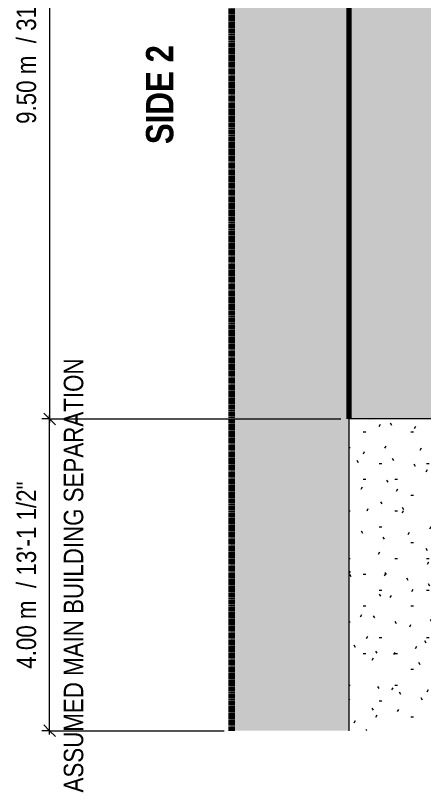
# Model space of a CAD drawing. Header units: millimetres. Extents: x -4868 to 25914, y -4791 to 14033.
# Drawn here: x 11261 to 16499, y -4221 to 5747 of the extents above; entities that cross this region are included whole.
import ezdxf

# ---------------------------------------------------------------- set-up
doc = ezdxf.new("R2010")
doc.units = ezdxf.units.MM
doc.linetypes.add('CMHC_Center - Large', pattern=[18, 9, -3, 3, -3])
for name, color, linetype, lineweight in [('A-ANNO-DIMS', 7, 'Continuous', 9), ('A-ANNO-DIMS-100', 7, 'Continuous', 9), ('A-DETL-GENF', 7, 'Continuous', 18), ('G-ANNO-TEXT', 7, 'Continuous', 9)]:
    doc.layers.add(name, color=color, linetype=linetype, lineweight=lineweight)
doc.layers.add('A-DETL', color=7, linetype='Continuous', lineweight=18, true_color=0x00a600)
doc.styles.add('Arial Narrow_3', font='ARIALN.TTF', dxfattribs={"height": 250})
doc.styles.add('Arial Narrow_B_2', font='ARIALNB.TTF', dxfattribs={"height": 350})
doc.dimstyles.new('CMHC_Site', dxfattribs={"dimscale": 304.8, "dimtxt": 255.857743, "dimasz": 0.492126, "dimexe": 0.328084, "dimexo": 0.328084, "dimgap": 0.328084, "dimtad": 1, "dimlfac": 0.001, "dimrnd": 0.01, "dimzin": 0, "dimdsep": 46, "dimtxsty": 'Arial Narrow_3', "dimblk1": 'OBLIQUE', "dimblk2": 'OBLIQUE', "dimsah": 1, "dimcen": 0.09, "dimdle": 0.164042, "dimazin": 0, "dimtfac": 1, "dimtdec": 4, "dimtix": 1, "dimtmove": 0, "dimatfit": 3, "dimfxl": 1, "dimtvp": 1, "dimtolj": 1, "dimtzin": 0, "dimarcsym": 2})
doc.dimstyles.new('CMHC_Site__Black_', dxfattribs={"dimscale": 304.8, "dimtxt": 255.857743, "dimasz": 0.492126, "dimexe": 0.328084, "dimexo": 0.328084, "dimgap": 0.328084, "dimtad": 1, "dimlfac": 0.001, "dimrnd": 0.01, "dimzin": 0, "dimdsep": 46, "dimtxsty": 'Arial Narrow_3', "dimblk1": 'OBLIQUE', "dimblk2": 'OBLIQUE', "dimsah": 1, "dimcen": 0.09, "dimdle": 0.164042, "dimazin": 0, "dimtfac": 1, "dimtdec": 4, "dimtix": 1, "dimtmove": 0, "dimatfit": 3, "dimfxl": 1, "dimtvp": 1, "dimtolj": 1, "dimtzin": 0, "dimarcsym": 2})

# ---------------------------------------------------------------- blocks, each defined once
blk = doc.blocks.new('DIMBLOCK5-ADU-1 - SITE PLAN')
at = {"layer": 'A-ANNO-DIMS-100', "color": 1, "true_color": 0xff0000, "transparency": 16777216}
for p, q in [((11697.8, 570.9), (11622.8, 645.9)), ((11697.8, -3479.1), (11697.8, 620.9)), ((11697.8, 570.9), (11597.8, 570.9)), ((11697.8, 570.9), (11772.8, 495.9)), ((11697.8, 570.9), (15439.6, 570.9)), ((11697.8, -3429.1), (11622.8, -3354.1)), ((11697.8, -3429.1), (11597.8, -3429.1)), ((11697.8, -3429.1), (11772.8, -3504.1)), ((11697.8, -3429.1), (13939.6, -3429.1))]:
    blk.add_line(p, q, dxfattribs=at)
at = {"layer": 'A-ANNO-DIMS-100', "color": 0, "transparency": 16777216, "char_height": 250, "attachment_point": 1, "rotation": 90, "line_spacing_factor": 0.974696, "style": 'Arial Narrow_3'}
for s, insert, width in [('ASSUMED MAIN BUILDING SEPARATION', (11880.8, -4221.2), 6701.036), ('4.00 m  / 13\'-1 1/2"', (11274.7, -2633.2), 2889.974)]:
    blk.add_mtext(s, dxfattribs=dict(at, insert=insert, width=width))
blk = doc.blocks.new('_Oblique')
at = {"color": 0, "linetype": 'ByBlock', "lineweight": -2}
blk.add_line((-0.5, -0.5), (0.5, 0.5), dxfattribs=at)
blk = doc.blocks.new('DIMBLOCK6-ADU-1 - SITE PLAN')
at = {"layer": 'A-ANNO-DIMS-100', "transparency": 16777216}
for p, q in [((11697.8, 10070.9), (11597.8, 10070.9)), ((11697.8, 10070.9), (11622.8, 10145.9)), ((11697.8, 10120.9), (11697.8, 520.9)), ((11697.8, 10070.9), (11772.8, 9995.9)), ((11697.8, 10070.9), (15439.6, 10070.9)), ((11697.8, 570.9), (11622.8, 645.9)), ((11697.8, 570.9), (11597.8, 570.9)), ((11697.8, 570.9), (11772.8, 495.9)), ((11697.8, 570.9), (15439.6, 570.9))]:
    blk.add_line(p, q, dxfattribs=at)
at = {"layer": 'A-ANNO-DIMS-100', "color": 0, "transparency": 16777216, "insert": (11274.7, 4356.4), "char_height": 250, "width": 2314.903, "attachment_point": 1, "rotation": 90, "line_spacing_factor": 0.974696, "style": 'Arial Narrow_3'}
blk.add_mtext('9.50 m  / 31\'-2"', dxfattribs=at)

msp = doc.modelspace()

# ---------------------------------------------------------------- hatches: boundary and pattern name
at = {"layer": 'A-DETL-GENF', "lineweight": 9, "true_color": 0x808080}
h = msp.add_hatch(dxfattribs=at)
h.set_pattern_fill('FP_4', color=8, style=0, pattern_type=2)
h.set_pattern_definition([(90, (76075.79, 0), (-179.605, 179.605), [47.625, -311.585]), (45, (76075.79, 0), (-179.6051, 179.6051), [47.625, -206.375]), (135, (76075.79, 0), (-179.6051, -179.6051), [47.625, -206.375])])
h.paths.add_polyline_path([(23539.559, -3429.057), (23539.559, 11570.943), (14039.559, 11570.943), (14039.559, -3429.057), (15539.559, -3429.057), (15539.559, 10070.943), (22039.559, 10070.943), (22039.559, -529.057), (16639.559, -529.057), (16639.559, -3429.057), (22039.559, -3429.057)])
at = {"layer": 'A-DETL-GENF', "lineweight": 9, "true_color": 0xffffff}
msp.add_hatch(color=7, dxfattribs=at).paths.add_polyline_path([(15943.559, 570.943), (19975.059, 570.943), (19975.059, 1943.543), (22039.559, 1943.543), (22039.559, 10070.943), (15539.559, 10070.943), (15539.559, 570.943), (15825.559, 570.943)])
at = {"layer": 'A-DETL-GENF', "lineweight": 9, "true_color": 0x808080}
h = msp.add_hatch(dxfattribs=at)
h.set_pattern_fill('FP_5', color=8, style=0, pattern_type=2)
h.set_pattern_definition([(0, (76075.79, 0), (812.8, 203.2), [33.528, -576.072, 33.528, -576.072, -3251.2]), (0, (76075.79, 0), (812.8, 203.2), [-1219.2, 33.528, -1185.672, 33.528, -576.072, -1422.4]), (0, (76075.79, 0), (812.8, 203.2), [-3048, 33.528, -372.872, 33.528, -982.472]), (120, (76380.59, 101.6), (-582.37636, 602.30545), [33.528, -576.072, 33.528, -576.072, -3251.2]), (120, (76380.59, 101.6), (-582.37636, 602.30545), [-1219.2, 33.528, -1185.672, 33.528, -576.072, -1422.4]), (120, (76380.59, 101.6), (-582.37636, 602.30545), [-3048, 33.528, -372.872, 33.528, -982.472]), (240, (76482.19, 508), (-230.42364, -805.50545), [33.528, -576.072, 33.528, -576.072, -3251.2]), (240, (76482.19, 508), (-230.42364, -805.50545), [-1219.2, 33.528, -1185.672, 33.528, -576.072, -1422.4]), (240, (76482.19, 508), (-230.42364, -805.50545), [-3048, 33.528, -372.872, 33.528, -982.472])])
h.paths.add_polyline_path([(15539.559, -3429.057), (16639.559, -3429.057), (16639.559, -529.057), (22039.559, -529.057), (22039.559, 1943.543), (19975.059, 1943.543), (19975.059, 570.943), (15539.559, 570.943), (15539.559, -3285.216)])

# ---------------------------------------------------------------- linework, layer by layer
at = {"layer": 'A-DETL', "color": 1, "linetype": 'CMHC_Center - Large', "lineweight": 100, "true_color": 0xff0000}
msp.add_line((14039.559, -3429.057), (14039.559, 11570.943), dxfattribs=at)
at = {"layer": 'A-DETL', "color": 7, "lineweight": 70}
msp.add_line((15539.559, 10070.943), (15539.559, 570.943), dxfattribs=at)
msp.add_line((15539.559, 10070.943), (15539.559, 570.943), dxfattribs=at)
at = {"layer": 'A-DETL', "color": 8, "lineweight": 9, "true_color": 0x808080}
msp.add_line((15539.559, 570.943), (15539.559, -3429.057), dxfattribs=at)
at = {"layer": 'A-DETL', "color": 7, "lineweight": 9}
msp.add_line((19975.059, 570.943), (15539.559, 570.943), dxfattribs=at)

# ---------------------------------------------------------------- texts
at = {"layer": 'G-ANNO-TEXT', "insert": (12936.858, 4097.016), "char_height": 350, "width": 1555.27375, "attachment_point": 1, "rotation": 90, "style": 'Arial Narrow_B_2', "bg_fill": 3, "box_fill_scale": 1.25, "bg_fill_color": 256, "bg_fill_true_color": 13158600, "bg_fill_transparency": 0}
msp.add_mtext('SIDE 2', dxfattribs=at)

# ---------------------------------------------------------------- dimensions: what is measured, and where the dimension line sits
at = {"layer": 'A-ANNO-DIMS', "color": 1, "true_color": 0xff0000}
dim = msp.add_linear_dim(base=(11697.808, 570.943), p1=(14039.559, -3429.057), p2=(15539.559, 570.943), angle=90, text='<>\\XASSUMED MAIN BUILDING SEPARATION', dimstyle='CMHC_Site', override={"dimpost": '<> m', "dimfxl": 4272.001873}, dxfattribs=at)
dim.commit()
dim.dimension.update_dxf_attribs({"geometry": 'DIMBLOCK5-ADU-1 - SITE PLAN', "text_midpoint": (11697.808, -1429.057)})

# ---------------------------------------------------------------- next in the draw order: dimensions: what is measured, and where the dimension line sits
at = {"layer": 'A-ANNO-DIMS'}
dim = msp.add_linear_dim(base=(11697.808, 570.943), p1=(15539.559, 10070.943), p2=(15539.559, 570.943), angle=90, dimstyle='CMHC_Site__Black_', override={"dimpost": '<> m', "dimfxl": 9500}, dxfattribs=at)
dim.commit()
dim.dimension.update_dxf_attribs({"geometry": 'DIMBLOCK6-ADU-1 - SITE PLAN', "text_midpoint": (11435.974, 5320.943)})

doc.saveas('drawing.dxf')
